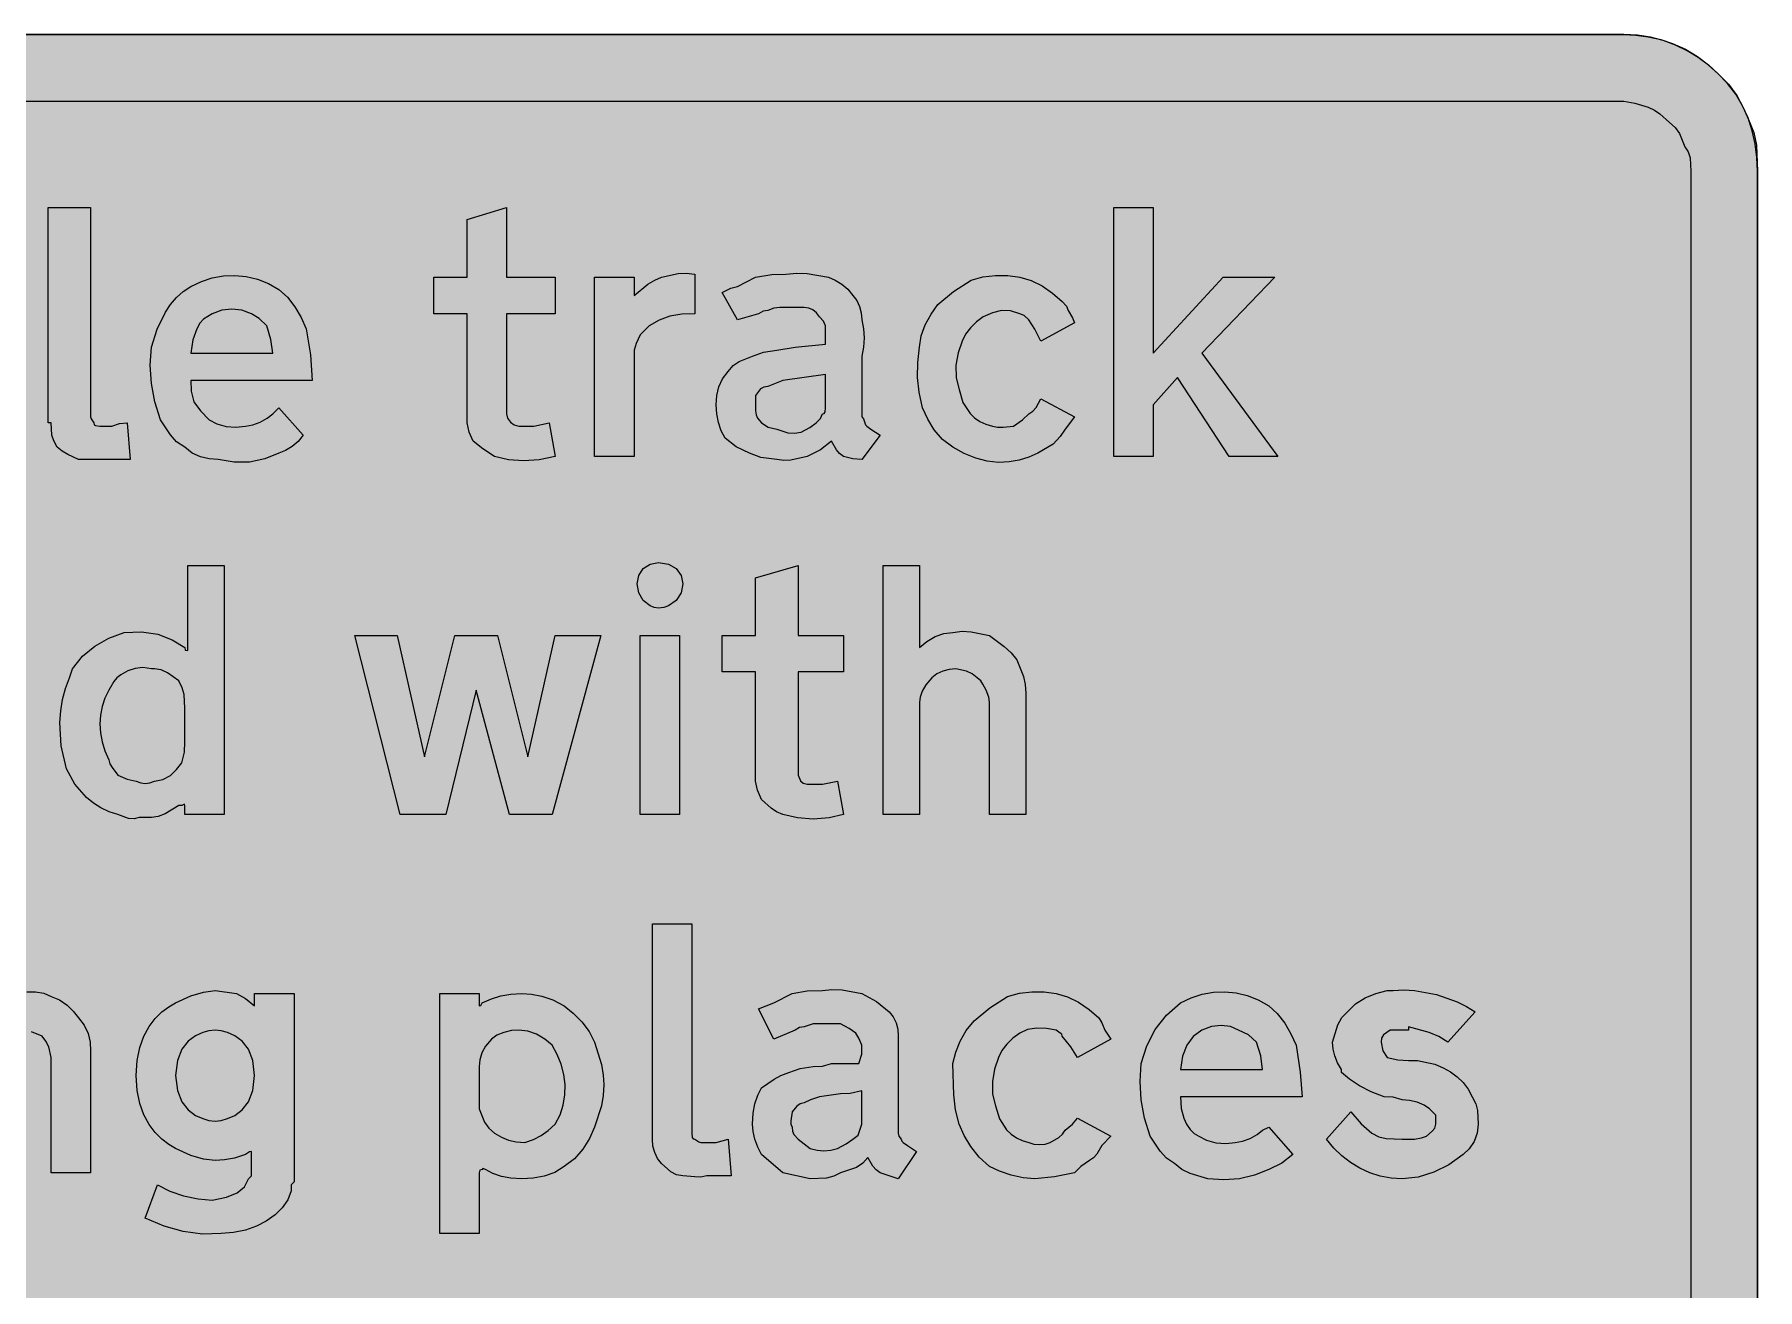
# Model space of a CAD drawing. Header units: metres. Extents: x 138 to 430, y 13 to 261.
# Drawn here: x 259.8 to 430.1, y 137.1 to 261.1 of the extents above; entities that cross this region are included whole.
import ezdxf

# ---------------------------------------------------------------- set-up
doc = ezdxf.new("R2010")
doc.units = ezdxf.units.M
for name, color, linetype, true_color in [('FILL_BLUE_0000FF', 7, 'Continuous', 0x0000ff), ('FILL_WHITE_FFFFFF', 7, 'Continuous', 0xffffff), ('STROKE_BLUE_0000FF', 7, 'Continuous', 0x0000ff), ('STROKE_WHITE_FFFFFF', 7, 'Continuous', 0xffffff)]:
    doc.layers.add(name, color=color, linetype=linetype, true_color=true_color)

msp = doc.modelspace()

# ---------------------------------------------------------------- hatches: boundary and pattern name
at = {"layer": 'FILL_BLUE_0000FF', "true_color": 0x0000ff}
h = msp.add_hatch(color=7, dxfattribs=at)
h.dxf.hatch_style = 1
h.paths.add_polyline_path([(416.85, 254.52), (417.94, 254.33), (419.25, 253.92), (419.87, 253.64), (420.41, 253.28), (421.35, 252.42), (421.92, 251.92), (422.33, 251.33), (422.85, 250.02), (423.2, 249.52), (423.38, 248.93), (423.45, 247.62), (423.45, 26.52), (423.33, 25.35), (422.96, 24.12), (422.31, 22.89), (421.35, 21.72), (420.35, 20.93), (419.21, 20.37), (418.02, 20.03), (416.85, 19.92), (151.35, 19.92), (150.18, 20.03), (148.95, 20.37), (147.72, 20.93), (146.55, 21.72), (145.69, 22.92), (145.33, 23.49), (145.05, 24.12), (144.79, 25.43), (144.75, 26.52), (144.75, 247.62), (144.89, 249.04), (145.28, 250.34), (145.89, 251.52), (146.7, 252.53), (147.68, 253.37), (148.8, 253.99), (150.03, 254.38), (151.35, 254.52), (416.85, 254.52)])
at = {"layer": 'FILL_WHITE_FFFFFF', "true_color": 0xffffff}
h = msp.add_hatch(color=7, dxfattribs=at)
h.dxf.hatch_style = 1
h.paths.add_polyline_path([(416.85, 261.12), (418.02, 261.06), (419.25, 260.89), (420.48, 260.61), (421.65, 260.22), (422.94, 259.67), (424.13, 258.94), (425.19, 258.11), (426.15, 257.22), (427.17, 256.22), (427.99, 255.08), (428.64, 253.89), (429.15, 252.72), (429.67, 251.42), (429.94, 250.17), (430.05, 247.62), (430.05, 26.52), (429.99, 25.28), (429.82, 24.05), (429.53, 22.84), (429.11, 21.64), (428.57, 20.48), (427.9, 19.35), (427.09, 18.26), (426.15, 17.22), (425.19, 16.2), (424.13, 15.38), (422.94, 14.73), (421.65, 14.22), (420.48, 13.65), (419.25, 13.28), (418.02, 13.08), (416.85, 13.02), (151.35, 13.02), (150.1, 13.08), (148.84, 13.25), (147.57, 13.56), (146.33, 13.99), (145.1, 14.57), (143.93, 15.3), (142.8, 16.18), (141.75, 17.22), (140.9, 18.18), (140.14, 19.24), (138.75, 21.72), (138.36, 22.89), (138.08, 24.12), (137.91, 25.35), (137.85, 26.52), (137.85, 247.62), (137.91, 248.87), (138.08, 250.13), (138.37, 251.4), (138.79, 252.64), (139.33, 253.87), (140, 255.04), (140.81, 256.17), (141.75, 257.22), (142.8, 258.16), (143.93, 258.97), (145.1, 259.64), (146.33, 260.18), (147.57, 260.6), (148.84, 260.89), (150.1, 261.06), (151.35, 261.12), (416.85, 261.12)])
h = msp.add_hatch(color=7, dxfattribs=at)
h.dxf.hatch_style = 1
h.paths.add_polyline_path([(261.15, 244.02), (265.35, 244.02), (265.35, 223.32), (265.39, 223.13), (265.65, 222.72), (265.7, 222.55), (265.84, 222.46), (266.25, 222.42), (267.45, 222.42), (268.2, 222.68), (268.95, 222.72), (269.25, 219.12), (266.85, 219.12), (264.15, 219.12), (263.1, 219.61), (262.55, 219.92), (262.05, 220.32), (261.7, 220.95), (261.53, 221.52), (261.45, 222.72), (261.15, 222.72), (261.15, 244.02)])
h = msp.add_hatch(color=7, dxfattribs=at)
h.dxf.hatch_style = 1
h.paths.add_polyline_path([(306.55, 223.18), (306.83, 222.79), (307.21, 222.52), (307.65, 222.42), (309.15, 222.42), (310.65, 222.72), (311.25, 219.42), (309.68, 219.08), (308.14, 218.97), (306.65, 219.08), (305.25, 219.42), (304.09, 220.17), (303.15, 220.92), (302.74, 221.82), (302.55, 222.72), (302.55, 233.52), (299.25, 233.52), (299.25, 237.12), (302.55, 237.12), (302.55, 242.82), (306.45, 244.02), (306.45, 237.12), (311.25, 237.12), (311.25, 233.52), (306.45, 233.52), (306.45, 223.62), (306.55, 223.18)])
h = msp.add_hatch(color=7, dxfattribs=at)
h.dxf.hatch_style = 1
h.paths.add_polyline_path([(377.25, 237.12), (382.35, 237.12), (375.15, 229.62), (382.65, 219.42), (377.85, 219.42), (372.75, 227.22), (370.35, 224.52), (370.35, 219.42), (366.45, 219.42), (366.45, 244.02), (370.35, 244.02), (370.35, 229.62), (377.25, 237.12)])
h = msp.add_hatch(color=7, dxfattribs=at)
h.dxf.hatch_style = 1
h.paths.add_polyline_path([(276.19, 219.38), (275.38, 219.75), (274.65, 220.32), (273.85, 220.87), (273.23, 221.56), (272.25, 223.02), (271.69, 224.82), (271.35, 226.62), (271.24, 228.42), (271.35, 230.22), (271.92, 232), (272.74, 233.67), (273.25, 234.43), (273.84, 235.11), (274.5, 235.72), (275.25, 236.22), (276.29, 236.71), (277.37, 237.06), (278.48, 237.26), (279.6, 237.31), (280.72, 237.2), (281.83, 236.94), (282.91, 236.51), (283.95, 235.92), (284.79, 235.14), (285.53, 234.19), (286.14, 233.14), (286.65, 232.02), (287.06, 229.47), (287.25, 226.92), (275.25, 226.92), (275.29, 225.87), (275.55, 224.82), (276.19, 223.92), (277.05, 223.02), (277.82, 222.63), (278.74, 222.38), (279.71, 222.3), (280.65, 222.42), (281.37, 222.52), (282.11, 222.79), (282.8, 223.18), (283.35, 223.62), (283.95, 224.22), (286.35, 221.52), (285.85, 220.9), (285.26, 220.39), (284.62, 220), (283.95, 219.72), (282.55, 219.16), (281.06, 218.86), (279.52, 218.83), (277.95, 219.12), (277.05, 219.18), (276.19, 219.38)])
h.paths.add_polyline_path([(283.16, 230.97), (282.75, 232.32), (282, 233.03), (281.25, 233.52), (280.3, 233.86), (279.3, 233.97), (278.3, 233.86), (277.35, 233.52), (276.49, 232.99), (276.13, 232.59), (275.85, 232.02), (275.44, 230.93), (275.25, 229.62), (283.35, 229.62), (283.16, 230.97)], flags=16)
h = msp.add_hatch(color=7, dxfattribs=at)
h.dxf.hatch_style = 1
h.paths.add_polyline_path([(320.4, 236.44), (321.08, 236.84), (321.75, 237.12), (323.4, 237.49), (324.2, 237.54), (325.05, 237.42), (325.05, 233.52), (323.76, 233.46), (322.58, 233.26), (321.51, 232.89), (320.55, 232.32), (319.65, 231.42), (319.24, 230.56), (319.05, 229.92), (319.05, 219.42), (315.15, 219.42), (315.15, 237.12), (319.05, 237.12), (319.05, 235.32), (320.4, 236.44)])
h = msp.add_hatch(color=7, dxfattribs=at)
h.dxf.hatch_style = 1
h.paths.add_polyline_path([(328.61, 236.03), (329.25, 236.22), (331.05, 237.12), (332.66, 237.38), (334.05, 237.42), (335.13, 237.54), (336.15, 237.49), (338.25, 237.12), (338.92, 236.84), (339.56, 236.44), (340.15, 235.94), (340.65, 235.32), (341.04, 234.82), (341.33, 234.23), (341.49, 233.59), (341.55, 232.92), (341.72, 232.02), (341.78, 231.12), (341.72, 230.22), (341.55, 229.32), (341.55, 223.32), (341.7, 223.13), (341.85, 222.72), (341.9, 222.54), (342.04, 222.42), (342.45, 222.12), (343.35, 221.52), (341.55, 219.12), (340.65, 219.16), (339.75, 219.42), (339.35, 219.7), (339.04, 220.06), (338.55, 220.92), (337.46, 220.06), (336.15, 219.42), (334.54, 219.04), (333.83, 219), (333.15, 219.12), (331.58, 219.31), (330.45, 219.72), (329.14, 220.36), (328.05, 221.22), (327.66, 221.95), (327.38, 222.76), (327.21, 223.62), (327.15, 224.52), (327.21, 225.42), (327.41, 226.28), (327.78, 227.09), (328.35, 227.82), (328.85, 228.39), (329.44, 228.79), (330.75, 229.32), (331.84, 229.73), (333.15, 229.92), (334.95, 230.22), (337.95, 230.52), (337.95, 231.12), (337.95, 232.32), (337.76, 232.77), (337.35, 233.22), (337.07, 233.61), (336.71, 233.89), (336.3, 234.06), (335.85, 234.12), (333.45, 234.12), (332.85, 234.08), (332.25, 233.82), (331.8, 233.78), (331.35, 233.52), (329.25, 232.92), (327.75, 235.62), (328.61, 236.03)])
h.paths.add_polyline_path([(334.88, 221.7), (335.55, 221.82), (336.41, 222.27), (337.05, 222.72), (337.46, 223.17), (337.65, 223.62), (337.82, 223.67), (337.91, 223.81), (337.95, 224.22), (337.95, 227.52), (335.85, 227.22), (333.75, 226.92), (332.25, 226.32), (331.85, 226.26), (331.54, 226.09), (331.05, 225.42), (331.05, 223.92), (331.1, 223.52), (331.24, 223.21), (331.65, 222.72), (332.29, 222.31), (333.15, 222.12), (334.24, 221.74), (334.88, 221.7)], flags=16)
h = msp.add_hatch(color=7, dxfattribs=at)
h.dxf.hatch_style = 1
h.paths.add_polyline_path([(354.95, 222.29), (355.5, 222.31), (356.55, 222.42), (357.41, 223.02), (358.05, 223.62), (358.45, 223.9), (358.76, 224.26), (359.25, 225.12), (362.55, 223.32), (361.65, 222.12), (361.16, 221.37), (360.45, 220.62), (358.95, 219.72), (358.05, 219.33), (357.11, 219.04), (356.12, 218.88), (355.05, 218.82), (353.93, 218.93), (352.8, 219.23), (351.67, 219.71), (350.55, 220.32), (349.53, 221.1), (348.71, 222.04), (348.06, 223.1), (347.55, 224.22), (347.21, 225.75), (347.06, 227.22), (347.09, 228.69), (347.25, 230.22), (347.4, 231.34), (347.81, 232.43), (348.39, 233.47), (349.05, 234.42), (350.59, 235.73), (352.35, 236.82), (353.52, 237.16), (354.75, 237.31), (355.98, 237.28), (357.15, 237.12), (358.27, 236.79), (359.36, 236.26), (360.4, 235.56), (361.35, 234.72), (361.76, 234.27), (361.95, 233.82), (362.36, 233.11), (362.55, 232.62), (359.25, 230.82), (358.65, 231.98), (358.05, 232.92), (357.6, 233.33), (357.15, 233.52), (356.25, 233.81), (355.35, 233.82), (354.45, 233.6), (353.55, 233.22), (352.88, 232.72), (352.28, 232.13), (351.78, 231.49), (351.45, 230.82), (351.07, 229.65), (350.85, 228.42), (350.86, 227.19), (351.15, 226.02), (351.54, 224.74), (352.24, 223.66), (352.69, 223.22), (353.22, 222.86), (353.8, 222.59), (354.45, 222.42), (354.95, 222.29)])
h = msp.add_hatch(color=7, dxfattribs=at)
h.dxf.hatch_style = 1
h.paths.add_polyline_path([(272.03, 183.82), (271.35, 183.72), (270.15, 183.72), (269.65, 183.6), (269.1, 183.64), (268.05, 184.02), (267.18, 184.3), (266.37, 184.68), (265.62, 185.15), (264.94, 185.71), (263.79, 187.02), (262.95, 188.52), (262.45, 190.81), (262.31, 193.13), (262.39, 194.28), (262.57, 195.4), (262.86, 196.48), (263.25, 197.52), (263.55, 198.42), (264.56, 199.66), (265.76, 200.67), (267.14, 201.46), (268.65, 202.02), (270.39, 202.08), (271.99, 201.83), (273.42, 201.3), (274.65, 200.52), (274.69, 200.26), (274.95, 200.22), (274.95, 200.52), (274.95, 208.62), (278.55, 208.62), (278.55, 184.02), (274.65, 184.02), (274.65, 184.92), (274.61, 185.03), (274.35, 184.92), (274.05, 184.92), (272.7, 184.09), (272.03, 183.82)])
h.paths.add_polyline_path([(273.23, 187.88), (273.84, 188.46), (274.35, 189.12), (274.61, 190.17), (274.65, 191.22), (274.65, 194.52), (274.58, 195.87), (274.4, 196.54), (274.05, 197.22), (272.96, 198.04), (272.32, 198.32), (271.65, 198.42), (271.35, 198.42), (270.5, 198.54), (269.74, 198.46), (269.03, 198.21), (268.35, 197.82), (267.95, 197.54), (267.64, 197.18), (267.15, 196.32), (266.76, 195.52), (266.48, 194.69), (266.31, 193.85), (266.25, 192.98), (266.31, 192.1), (266.48, 191.22), (266.76, 190.32), (267.15, 189.42), (267.25, 189.02), (267.49, 188.67), (268.05, 187.92), (268.95, 187.51), (269.85, 187.32), (270.3, 187.15), (270.75, 187.09), (271.2, 187.15), (271.65, 187.32), (272.49, 187.47), (273.23, 187.88)], flags=16)
h = msp.add_hatch(color=7, dxfattribs=at)
h.dxf.hatch_style = 1
h.paths.add_polyline_path([(323.69, 205.94), (323.21, 205.17), (322.46, 204.63), (321.98, 204.47), (321.45, 204.42), (321.02, 204.47), (320.62, 204.63), (319.95, 205.17), (319.51, 205.94), (319.35, 206.82), (319.51, 207.65), (319.95, 208.32), (320.62, 208.76), (321.45, 208.92), (322.46, 208.76), (323.21, 208.32), (323.69, 207.65), (323.85, 206.82), (323.69, 205.94)])
h = msp.add_hatch(color=7, dxfattribs=at)
h.dxf.hatch_style = 1
h.paths.add_polyline_path([(335.48, 187.36), (335.76, 187.12), (336.15, 187.02), (337.65, 187.02), (339.15, 187.32), (339.75, 184.02), (338.31, 183.68), (336.75, 183.57), (335.19, 183.68), (333.75, 184.02), (333.13, 184.3), (332.59, 184.66), (331.65, 185.52), (331.24, 186.42), (331.05, 187.32), (331.05, 198.12), (327.75, 198.12), (327.75, 201.72), (331.05, 201.72), (331.05, 207.42), (335.25, 208.62), (335.25, 201.72), (339.75, 201.72), (339.75, 198.12), (335.25, 198.12), (335.25, 187.92), (335.48, 187.36)])
h = msp.add_hatch(color=7, dxfattribs=at)
h.dxf.hatch_style = 1
h.paths.add_polyline_path([(354.11, 195.61), (353.85, 196.32), (353.51, 196.92), (353.3, 197.25), (352.95, 197.52), (352.45, 197.91), (351.9, 198.19), (350.85, 198.42), (350.18, 198.36), (349.54, 198.19), (348.95, 197.91), (348.45, 197.52), (347.88, 196.85), (347.51, 196.21), (347.31, 195.62), (347.25, 195.12), (347.25, 184.02), (343.65, 184.02), (343.65, 208.62), (347.25, 208.62), (347.25, 200.52), (347.98, 201.13), (348.79, 201.61), (349.65, 201.91), (350.55, 202.02), (351.45, 202.14), (352.35, 202.09), (354.15, 201.72), (355.61, 200.63), (356.3, 199.99), (356.85, 199.32), (357.53, 197.67), (357.69, 196.87), (357.75, 196.02), (357.75, 195.72), (357.75, 184.02), (354.15, 184.02), (354.15, 195.12), (354.11, 195.61)])
h = msp.add_hatch(color=7, dxfattribs=at)
h.dxf.hatch_style = 1
h.paths.add_polyline_path([(298.35, 189.72), (301.35, 201.72), (303.45, 201.72), (305.55, 201.72), (308.55, 189.72), (311.25, 201.72), (315.75, 201.72), (310.95, 184.02), (306.75, 184.02), (303.45, 196.32), (300.45, 184.02), (295.95, 184.02), (291.45, 201.72), (295.65, 201.72), (298.35, 189.72)])
h = msp.add_hatch(color=7, dxfattribs=at)
h.dxf.hatch_style = 1
h.paths.add_polyline_path([(319.65, 184.02), (319.65, 201.72), (323.55, 201.72), (323.55, 184.02), (319.65, 184.02)])
h = msp.add_hatch(color=7, dxfattribs=at)
h.dxf.hatch_style = 1
h.paths.add_polyline_path([(320.85, 173.22), (324.75, 173.22), (324.75, 152.52), (324.79, 152.11), (324.88, 151.97), (325.05, 151.92), (325.46, 151.66), (325.65, 151.62), (327.15, 151.62), (328.35, 151.92), (328.65, 148.32), (326.25, 148.32), (325.62, 148.19), (325.05, 148.21), (323.85, 148.32), (323.23, 148.42), (322.69, 148.69), (321.75, 149.52), (321.36, 150.02), (321.08, 150.61), (320.91, 151.25), (320.85, 151.92), (320.85, 173.22)])
h = msp.add_hatch(color=7, dxfattribs=at)
h.dxf.hatch_style = 1
h.paths.add_polyline_path([(257.78, 162.66), (257.14, 162.49), (256.55, 162.21), (256.05, 161.82), (255.48, 161.32), (255.11, 160.73), (254.91, 160.09), (254.85, 159.42), (254.85, 148.62), (250.95, 148.62), (250.95, 166.32), (254.85, 166.32), (254.85, 164.82), (255.58, 165.43), (256.39, 165.91), (257.25, 166.21), (258.15, 166.32), (259.05, 166.48), (259.91, 166.51), (260.72, 166.36), (261.45, 166.02), (262.29, 165.69), (263.03, 165.19), (263.64, 164.59), (264.15, 163.92), (264.72, 163.19), (265.09, 162.38), (265.29, 161.52), (265.35, 160.62), (265.35, 148.62), (261.45, 148.62), (261.45, 160.02), (261.23, 161.07), (260.94, 161.62), (260.55, 162.12), (259.5, 162.53), (258.45, 162.72), (257.78, 162.66)])
h = msp.add_hatch(color=7, dxfattribs=at)
h.dxf.hatch_style = 1
h.paths.add_polyline_path([(285.45, 166.32), (285.45, 147.72), (285.15, 147.42), (285.15, 146.82), (284.82, 145.95), (284.28, 145.15), (283.57, 144.44), (282.71, 143.82), (281.73, 143.32), (280.64, 142.94), (279.47, 142.7), (278.25, 142.62), (276.4, 142.56), (274.5, 142.81), (272.6, 143.34), (270.75, 144.12), (271.95, 147.42), (273.17, 146.81), (274.54, 146.33), (275.96, 146.03), (277.35, 145.92), (278.76, 146.21), (279.83, 146.63), (280.56, 147.23), (280.95, 148.02), (281.25, 148.32), (281.25, 148.92), (281.25, 150.42), (281.25, 150.72), (281.06, 150.68), (280.65, 150.42), (279.55, 150.07), (278.59, 149.89), (277.65, 149.82), (276.49, 149.97), (275.25, 150.33), (273.75, 151.02), (273.07, 151.42), (272.38, 151.93), (271.73, 152.59), (271.13, 153.38), (270.61, 154.33), (270.21, 155.45), (269.94, 156.74), (269.85, 158.22), (269.94, 159.7), (270.21, 160.99), (270.61, 162.11), (271.13, 163.06), (271.73, 163.85), (272.38, 164.51), (273.07, 165.02), (273.75, 165.42), (275.25, 166.11), (276.49, 166.47), (277.65, 166.62), (279.75, 166.32), (280.65, 165.83), (281.55, 165.12), (281.55, 166.32), (285.45, 166.32)])
h.paths.add_polyline_path([(276.42, 162.48), (275.7, 162.16), (274.98, 161.62), (274.36, 160.82), (273.92, 159.71), (273.75, 158.22), (273.92, 156.73), (274.36, 155.62), (274.98, 154.82), (275.7, 154.28), (276.42, 153.96), (277.04, 153.79), (277.65, 153.72), (278.26, 153.79), (278.88, 153.96), (279.6, 154.28), (280.32, 154.82), (280.94, 155.62), (281.38, 156.73), (281.55, 158.22), (281.38, 159.71), (280.94, 160.82), (280.32, 161.62), (279.6, 162.16), (278.88, 162.48), (278.26, 162.65), (277.65, 162.72), (277.04, 162.65), (276.42, 162.48)], flags=16)
h = msp.add_hatch(color=7, dxfattribs=at)
h.dxf.hatch_style = 1
h.paths.add_polyline_path([(305.89, 166.09), (306.88, 166.26), (307.95, 166.32), (308.9, 166.26), (309.94, 166.06), (311.03, 165.69), (312.15, 165.12), (313.04, 164.39), (313.88, 163.54), (314.6, 162.59), (315.15, 161.52), (315.83, 159.31), (315.99, 158.27), (316.05, 157.32), (315.99, 156.24), (315.83, 155.22), (315.15, 153.12), (314.64, 152), (313.99, 150.94), (313.17, 150), (312.15, 149.22), (311.2, 148.65), (310.16, 148.28), (309.07, 148.08), (307.95, 148.02), (306.88, 148.08), (305.93, 148.24), (305.08, 148.53), (304.35, 148.92), (304.09, 149.03), (304.05, 148.92), (303.79, 148.88), (303.75, 148.62), (303.75, 142.62), (299.85, 142.62), (299.85, 166.32), (303.75, 166.32), (303.75, 165.42), (303.75, 165.12), (303.9, 165.16), (304.05, 165.42), (304.95, 165.81), (305.89, 166.09)])
h.paths.add_polyline_path([(304.01, 160.47), (303.81, 159.79), (303.75, 159.12), (303.75, 158.82), (303.75, 155.82), (303.75, 154.92), (304.28, 153.61), (304.68, 153.02), (305.25, 152.52), (305.93, 152.13), (306.64, 151.84), (307.4, 151.68), (308.25, 151.62), (309.1, 151.9), (309.86, 152.29), (310.57, 152.8), (311.25, 153.42), (311.73, 154.35), (312.05, 155.31), (312.21, 156.31), (312.23, 157.32), (312.1, 158.33), (311.84, 159.33), (311.46, 160.29), (310.95, 161.22), (310.22, 161.83), (309.41, 162.31), (308.55, 162.61), (307.65, 162.72), (306.93, 162.66), (306.19, 162.49), (305.5, 162.21), (304.95, 161.82), (304.38, 161.14), (304.01, 160.47)], flags=16)
h = msp.add_hatch(color=7, dxfattribs=at)
h.dxf.hatch_style = 1
h.paths.add_polyline_path([(332.85, 165.42), (334.65, 166.32), (336.15, 166.58), (337.65, 166.62), (338.6, 166.74), (339.6, 166.69), (341.55, 166.32), (343.01, 165.53), (344.25, 164.52), (344.64, 164.02), (344.93, 163.43), (345.09, 162.79), (345.15, 162.12), (345.15, 158.22), (345.15, 152.52), (345.19, 152.22), (345.45, 151.92), (345.5, 151.74), (345.64, 151.62), (346.05, 151.32), (346.95, 150.72), (345.15, 148.02), (343.35, 148.62), (342.95, 148.9), (342.64, 149.26), (342.15, 150.12), (341.64, 149.55), (341.03, 149.14), (339.45, 148.62), (338.77, 148.27), (338.06, 148.09), (336.45, 148.02), (333.75, 148.62), (331.65, 150.42), (331.26, 151.14), (330.98, 151.92), (330.81, 152.7), (330.75, 153.42), (330.81, 154.49), (330.98, 155.44), (331.26, 156.29), (331.65, 157.02), (332.89, 157.88), (333.55, 158.24), (334.35, 158.52), (335.44, 158.93), (336.75, 159.12), (337.65, 159.16), (338.55, 159.42), (341.25, 159.42), (341.55, 160.32), (341.55, 161.22), (341.25, 161.93), (340.95, 162.42), (340.31, 162.87), (339.45, 163.32), (336.75, 163.32), (335.85, 163.02), (335.4, 162.98), (334.95, 162.72), (332.85, 161.82), (331.35, 164.82), (332.85, 165.42)])
h.paths.add_polyline_path([(337.8, 150.79), (338.48, 150.85), (339.15, 151.02), (340.01, 151.47), (340.65, 151.92), (341.06, 152.22), (341.2, 152.34), (341.25, 152.52), (341.55, 153.42), (341.55, 156.72), (340.39, 156.46), (339.45, 156.42), (337.35, 156.12), (336.49, 155.82), (335.85, 155.52), (335.45, 155.42), (335.14, 155.18), (334.65, 154.62), (334.54, 153.76), (334.52, 153.4), (334.65, 153.12), (334.7, 152.72), (334.84, 152.41), (335.25, 151.92), (336.45, 151.02), (337.13, 150.85), (337.8, 150.79)], flags=16)
h = msp.add_hatch(color=7, dxfattribs=at)
h.dxf.hatch_style = 1
h.paths.add_polyline_path([(358.55, 151.45), (359.1, 151.39), (359.65, 151.45), (360.15, 151.62), (361.01, 152.11), (361.37, 152.42), (361.65, 152.82), (362.36, 153.42), (362.85, 154.02), (366.15, 152.22), (365.25, 151.32), (364.76, 150.46), (364.45, 150.1), (364.05, 149.82), (363.19, 149.22), (362.55, 148.62), (360.6, 148.21), (358.65, 148.02), (357.48, 148.12), (356.29, 148.39), (355.15, 148.78), (354.15, 149.22), (353.13, 150.17), (352.31, 151.21), (351.66, 152.3), (351.15, 153.42), (350.8, 154.82), (350.63, 156.31), (350.55, 159.42), (350.84, 160.54), (351.26, 161.63), (351.86, 162.67), (352.65, 163.62), (354.19, 164.93), (355.95, 166.02), (357.12, 166.36), (358.35, 166.51), (359.58, 166.48), (360.75, 166.32), (361.87, 165.99), (362.96, 165.46), (364, 164.76), (364.95, 163.92), (365.25, 163.43), (365.55, 162.72), (366.15, 161.82), (362.85, 160.02), (362.21, 161.07), (361.35, 162.12), (361.3, 162.3), (361.16, 162.42), (360.75, 162.72), (359.81, 162.88), (358.84, 162.91), (357.92, 162.76), (357.15, 162.42), (356.48, 161.92), (355.88, 161.33), (355.38, 160.69), (355.05, 160.02), (354.67, 158.85), (354.45, 157.62), (354.46, 156.39), (354.75, 155.22), (355.14, 153.94), (355.84, 152.86), (356.29, 152.42), (356.82, 152.06), (357.4, 151.79), (358.05, 151.62), (358.55, 151.45)])
h = msp.add_hatch(color=7, dxfattribs=at)
h.dxf.hatch_style = 1
h.paths.add_polyline_path([(373.18, 148.95), (372.45, 149.52), (371.65, 150.07), (371.03, 150.76), (370.05, 152.22), (369.49, 154.02), (369.15, 155.82), (369.04, 157.62), (369.15, 159.42), (369.72, 161.16), (370.54, 162.76), (371.64, 164.19), (373.05, 165.42), (374.09, 165.91), (375.17, 166.26), (376.28, 166.46), (377.4, 166.51), (378.52, 166.4), (379.63, 166.14), (380.71, 165.71), (381.75, 165.12), (382.59, 164.34), (383.33, 163.39), (383.94, 162.34), (384.45, 161.22), (384.86, 158.56), (385.05, 156.12), (373.05, 156.12), (373.09, 154.96), (373.35, 154.02), (373.63, 153.4), (373.99, 152.89), (374.4, 152.5), (374.85, 152.22), (375.62, 151.83), (376.54, 151.58), (377.51, 151.5), (378.45, 151.62), (379.17, 151.72), (379.91, 151.99), (380.6, 152.38), (381.15, 152.82), (381.75, 153.12), (384.15, 150.42), (383.06, 149.56), (381.75, 148.92), (380.35, 148.36), (378.86, 148.02), (377.32, 147.91), (375.75, 148.02), (373.99, 148.54), (373.18, 148.95)])
h.paths.add_polyline_path([(380.96, 160.17), (380.55, 161.52), (379.76, 162.23), (378.75, 162.72), (377.98, 163.06), (377.06, 163.17), (376.09, 163.06), (375.15, 162.72), (374.29, 162.08), (373.65, 161.22), (373.24, 160.13), (373.05, 158.82), (381.15, 158.82), (380.96, 160.17)], flags=16)
h = msp.add_hatch(color=7, dxfattribs=at)
h.dxf.hatch_style = 1
h.paths.add_polyline_path([(394.5, 159.76), (395.55, 159.72), (395.85, 159.72), (396.15, 159.72), (396.45, 159.72), (398.18, 159.33), (398.98, 159), (399.71, 158.59), (400.38, 158.1), (400.96, 157.53), (401.46, 156.87), (401.85, 156.12), (402.2, 155.44), (402.38, 154.77), (402.45, 153.42), (402.34, 152.53), (402.04, 151.69), (401.56, 150.97), (400.95, 150.42), (399.55, 149.41), (398.06, 148.66), (396.52, 148.18), (394.95, 148.02), (393.84, 148.09), (392.77, 148.29), (391.73, 148.62), (390.75, 149.07), (389.82, 149.63), (388.96, 150.3), (388.17, 151.06), (387.45, 151.92), (389.85, 154.62), (390.9, 153.46), (391.95, 152.52), (392.63, 152.17), (393.34, 151.99), (394.95, 151.92), (396.15, 151.92), (396.86, 152.07), (397.35, 152.22), (397.91, 152.71), (398.15, 153.02), (398.25, 153.42), (398.25, 154.32), (397.65, 154.92), (397.1, 155.31), (396.41, 155.59), (395.67, 155.76), (394.95, 155.82), (394.05, 156.08), (393.15, 156.12), (391.86, 156.62), (390.71, 157.21), (389.73, 157.85), (388.95, 158.52), (388.95, 158.82), (388.56, 159.49), (388.28, 160.17), (388.11, 160.84), (388.05, 161.52), (388.58, 163.24), (388.98, 163.97), (389.55, 164.52), (390.33, 165.31), (391.28, 165.91), (392.33, 166.33), (393.45, 166.62), (393.75, 166.62), (394.05, 166.62), (395.09, 166.68), (396.16, 166.63), (398.33, 166.24), (400.38, 165.52), (401.31, 165.05), (402.15, 164.52), (399.45, 161.52), (398.55, 162.09), (397.61, 162.49), (395.55, 163.02), (395.55, 162.72), (393.75, 162.72), (393.08, 162.23), (392.91, 161.92), (392.85, 161.52), (393.04, 160.66), (393.45, 160.02), (394.5, 159.76)])

# ---------------------------------------------------------------- linework, layer by layer
at = {"layer": 'FILL_BLUE_0000FF', "lineweight": 0, "true_color": 0x0000ff}
msp.add_lwpolyline([(151.35, 254.52), (416.85, 254.52), (417.94, 254.33), (419.25, 253.92), (419.87, 253.64), (420.41, 253.28), (421.35, 252.42), (421.92, 251.92), (422.33, 251.33), (422.85, 250.02), (423.2, 249.52), (423.38, 248.93), (423.45, 247.62), (423.45, 26.52), (423.33, 25.35), (422.96, 24.12), (422.31, 22.89), (421.35, 21.72), (420.35, 20.93), (419.21, 20.37), (418.02, 20.03), (416.85, 19.92), (151.35, 19.92)], dxfattribs=at)
at = {"layer": 'FILL_WHITE_FFFFFF', "lineweight": 0, "true_color": 0xffffff}
for points in [[(151.35, 261.12), (416.85, 261.12), (418.02, 261.06), (419.25, 260.89), (420.48, 260.61), (421.65, 260.22), (422.94, 259.67), (424.13, 258.94), (425.19, 258.11), (426.15, 257.22), (427.17, 256.22), (427.99, 255.08), (428.64, 253.89), (429.15, 252.72), (429.67, 251.42), (429.94, 250.17), (430.05, 247.62), (430.05, 26.52)], [(259.05, 166.48), (259.91, 166.51), (260.72, 166.36), (261.45, 166.02), (262.29, 165.69), (263.03, 165.19), (263.64, 164.59), (264.15, 163.92), (264.72, 163.19), (265.09, 162.38), (265.29, 161.52), (265.35, 160.62), (265.35, 148.62), (261.45, 148.62), (261.45, 160.02), (261.23, 161.07), (260.94, 161.62), (260.55, 162.12), (259.5, 162.53)]]:
    msp.add_lwpolyline(points, dxfattribs=at)
for points in [[(261.15, 244.02), (265.35, 244.02), (265.35, 223.32), (265.39, 223.13), (265.65, 222.72), (265.7, 222.55), (265.84, 222.46), (266.25, 222.42), (267.45, 222.42), (268.2, 222.68), (268.95, 222.72), (269.25, 219.12), (266.85, 219.12), (264.15, 219.12), (263.1, 219.61), (262.55, 219.92), (262.05, 220.32), (261.7, 220.95), (261.53, 221.52), (261.45, 222.72), (261.15, 222.72)], [(306.55, 223.18), (306.83, 222.79), (307.21, 222.52), (307.65, 222.42), (309.15, 222.42), (310.65, 222.72), (311.25, 219.42), (309.68, 219.08), (308.14, 218.97), (306.65, 219.08), (305.25, 219.42), (304.09, 220.17), (303.15, 220.92), (302.74, 221.82), (302.55, 222.72), (302.55, 233.52), (299.25, 233.52), (299.25, 237.12), (302.55, 237.12), (302.55, 242.82), (306.45, 244.02), (306.45, 237.12), (311.25, 237.12), (311.25, 233.52), (306.45, 233.52), (306.45, 223.62)], [(377.25, 237.12), (382.35, 237.12), (375.15, 229.62), (382.65, 219.42), (377.85, 219.42), (372.75, 227.22), (370.35, 224.52), (370.35, 219.42), (366.45, 219.42), (366.45, 244.02), (370.35, 244.02), (370.35, 229.62)], [(276.19, 219.38), (275.38, 219.75), (274.65, 220.32), (273.85, 220.87), (273.23, 221.56), (272.25, 223.02), (271.69, 224.82), (271.35, 226.62), (271.24, 228.42), (271.35, 230.22), (271.92, 232), (272.74, 233.67), (273.25, 234.43), (273.84, 235.11), (274.5, 235.72), (275.25, 236.22), (276.29, 236.71), (277.37, 237.06), (278.48, 237.26), (279.6, 237.31), (280.72, 237.2), (281.83, 236.94), (282.91, 236.51), (283.95, 235.92), (284.79, 235.14), (285.53, 234.19), (286.14, 233.14), (286.65, 232.02), (287.06, 229.47), (287.25, 226.92), (275.25, 226.92), (275.29, 225.87), (275.55, 224.82), (276.19, 223.92), (277.05, 223.02), (277.82, 222.63), (278.74, 222.38), (279.71, 222.3), (280.65, 222.42), (281.37, 222.52), (282.11, 222.79), (282.8, 223.18), (283.35, 223.62), (283.95, 224.22), (286.35, 221.52), (285.85, 220.9), (285.26, 220.39), (284.62, 220), (283.95, 219.72), (282.55, 219.16), (281.06, 218.86), (279.52, 218.83), (277.95, 219.12), (277.05, 219.18)], [(320.4, 236.44), (321.08, 236.84), (321.75, 237.12), (323.4, 237.49), (324.2, 237.54), (325.05, 237.42), (325.05, 233.52), (323.76, 233.46), (322.58, 233.26), (321.51, 232.89), (320.55, 232.32), (319.65, 231.42), (319.24, 230.56), (319.05, 229.92), (319.05, 219.42), (315.15, 219.42), (315.15, 237.12), (319.05, 237.12), (319.05, 235.32)], [(328.61, 236.03), (329.25, 236.22), (331.05, 237.12), (332.66, 237.38), (334.05, 237.42), (335.13, 237.54), (336.15, 237.49), (338.25, 237.12), (338.92, 236.84), (339.56, 236.44), (340.15, 235.94), (340.65, 235.32), (341.04, 234.82), (341.33, 234.23), (341.49, 233.59), (341.55, 232.92), (341.72, 232.02), (341.78, 231.12), (341.72, 230.22), (341.55, 229.32), (341.55, 223.32), (341.7, 223.13), (341.85, 222.72), (341.9, 222.54), (342.04, 222.42), (342.45, 222.12), (343.35, 221.52), (341.55, 219.12), (340.65, 219.16), (339.75, 219.42), (339.35, 219.7), (339.04, 220.06), (338.55, 220.92), (337.46, 220.06), (336.15, 219.42), (334.54, 219.04), (333.83, 219), (333.15, 219.12), (331.58, 219.31), (330.45, 219.72), (329.14, 220.36), (328.05, 221.22), (327.66, 221.95), (327.38, 222.76), (327.21, 223.62), (327.15, 224.52), (327.21, 225.42), (327.41, 226.28), (327.78, 227.09), (328.35, 227.82), (328.85, 228.39), (329.44, 228.79), (330.75, 229.32), (331.84, 229.73), (333.15, 229.92), (334.95, 230.22), (337.95, 230.52), (337.95, 231.12), (337.95, 232.32), (337.76, 232.77), (337.35, 233.22), (337.07, 233.61), (336.71, 233.89), (336.3, 234.06), (335.85, 234.12), (333.45, 234.12), (332.85, 234.08), (332.25, 233.82), (331.8, 233.78), (331.35, 233.52), (329.25, 232.92), (327.75, 235.62)], [(354.95, 222.29), (355.5, 222.31), (356.55, 222.42), (357.41, 223.02), (358.05, 223.62), (358.45, 223.9), (358.76, 224.26), (359.25, 225.12), (362.55, 223.32), (361.65, 222.12), (361.16, 221.37), (360.45, 220.62), (358.95, 219.72), (358.05, 219.33), (357.11, 219.04), (356.12, 218.88), (355.05, 218.82), (353.93, 218.93), (352.8, 219.23), (351.67, 219.71), (350.55, 220.32), (349.53, 221.1), (348.71, 222.04), (348.06, 223.1), (347.55, 224.22), (347.21, 225.75), (347.06, 227.22), (347.09, 228.69), (347.25, 230.22), (347.4, 231.34), (347.81, 232.43), (348.39, 233.47), (349.05, 234.42), (350.59, 235.73), (352.35, 236.82), (353.52, 237.16), (354.75, 237.31), (355.98, 237.28), (357.15, 237.12), (358.27, 236.79), (359.36, 236.26), (360.4, 235.56), (361.35, 234.72), (361.76, 234.27), (361.95, 233.82), (362.36, 233.11), (362.55, 232.62), (359.25, 230.82), (358.65, 231.98), (358.05, 232.92), (357.6, 233.33), (357.15, 233.52), (356.25, 233.81), (355.35, 233.82), (354.45, 233.6), (353.55, 233.22), (352.88, 232.72), (352.28, 232.13), (351.78, 231.49), (351.45, 230.82), (351.07, 229.65), (350.85, 228.42), (350.86, 227.19), (351.15, 226.02), (351.54, 224.74), (352.24, 223.66), (352.69, 223.22), (353.22, 222.86), (353.8, 222.59), (354.45, 222.42)], [(283.16, 230.97), (282.75, 232.32), (282, 233.03), (281.25, 233.52), (280.3, 233.86), (279.3, 233.97), (278.3, 233.86), (277.35, 233.52), (276.49, 232.99), (276.13, 232.59), (275.85, 232.02), (275.44, 230.93), (275.25, 229.62), (283.35, 229.62)], [(334.88, 221.7), (335.55, 221.82), (336.41, 222.27), (337.05, 222.72), (337.46, 223.17), (337.65, 223.62), (337.82, 223.67), (337.91, 223.81), (337.95, 224.22), (337.95, 227.52), (335.85, 227.22), (333.75, 226.92), (332.25, 226.32), (331.85, 226.26), (331.54, 226.09), (331.05, 225.42), (331.05, 223.92), (331.1, 223.52), (331.24, 223.21), (331.65, 222.72), (332.29, 222.31), (333.15, 222.12), (334.24, 221.74)], [(272.03, 183.82), (271.35, 183.72), (270.15, 183.72), (269.65, 183.6), (269.1, 183.64), (268.05, 184.02), (267.18, 184.3), (266.37, 184.68), (265.62, 185.15), (264.94, 185.71), (263.79, 187.02), (262.95, 188.52), (262.45, 190.81), (262.31, 193.13), (262.39, 194.28), (262.57, 195.4), (262.86, 196.48), (263.25, 197.52), (263.55, 198.42), (264.56, 199.66), (265.76, 200.67), (267.14, 201.46), (268.65, 202.02), (270.39, 202.08), (271.99, 201.83), (273.42, 201.3), (274.65, 200.52), (274.69, 200.26), (274.95, 200.22), (274.95, 200.52), (274.95, 208.62), (278.55, 208.62), (278.55, 184.02), (274.65, 184.02), (274.65, 184.92), (274.61, 185.03), (274.35, 184.92), (274.05, 184.92), (272.7, 184.09)], [(323.69, 205.94), (323.21, 205.17), (322.46, 204.63), (321.98, 204.47), (321.45, 204.42), (321.02, 204.47), (320.62, 204.63), (319.95, 205.17), (319.51, 205.94), (319.35, 206.82), (319.51, 207.65), (319.95, 208.32), (320.62, 208.76), (321.45, 208.92), (322.46, 208.76), (323.21, 208.32), (323.69, 207.65), (323.85, 206.82)], [(335.48, 187.36), (335.76, 187.12), (336.15, 187.02), (337.65, 187.02), (339.15, 187.32), (339.75, 184.02), (338.31, 183.68), (336.75, 183.57), (335.19, 183.68), (333.75, 184.02), (333.13, 184.3), (332.59, 184.66), (331.65, 185.52), (331.24, 186.42), (331.05, 187.32), (331.05, 198.12), (327.75, 198.12), (327.75, 201.72), (331.05, 201.72), (331.05, 207.42), (335.25, 208.62), (335.25, 201.72), (339.75, 201.72), (339.75, 198.12), (335.25, 198.12), (335.25, 187.92)], [(354.11, 195.61), (353.85, 196.32), (353.51, 196.92), (353.3, 197.25), (352.95, 197.52), (352.45, 197.91), (351.9, 198.19), (350.85, 198.42), (350.18, 198.36), (349.54, 198.19), (348.95, 197.91), (348.45, 197.52), (347.88, 196.85), (347.51, 196.21), (347.31, 195.62), (347.25, 195.12), (347.25, 184.02), (343.65, 184.02), (343.65, 208.62), (347.25, 208.62), (347.25, 200.52), (347.98, 201.13), (348.79, 201.61), (349.65, 201.91), (350.55, 202.02), (351.45, 202.14), (352.35, 202.09), (354.15, 201.72), (355.61, 200.63), (356.3, 199.99), (356.85, 199.32), (357.53, 197.67), (357.69, 196.87), (357.75, 196.02), (357.75, 195.72), (357.75, 184.02), (354.15, 184.02), (354.15, 195.12)], [(298.35, 189.72), (301.35, 201.72), (303.45, 201.72), (305.55, 201.72), (308.55, 189.72), (311.25, 201.72), (315.75, 201.72), (310.95, 184.02), (306.75, 184.02), (303.45, 196.32), (300.45, 184.02), (295.95, 184.02), (291.45, 201.72), (295.65, 201.72)], [(319.65, 184.02), (319.65, 201.72), (323.55, 201.72), (323.55, 184.02)], [(273.23, 187.88), (273.84, 188.46), (274.35, 189.12), (274.61, 190.17), (274.65, 191.22), (274.65, 194.52), (274.58, 195.87), (274.4, 196.54), (274.05, 197.22), (272.96, 198.04), (272.32, 198.32), (271.65, 198.42), (271.35, 198.42), (270.5, 198.54), (269.74, 198.46), (269.03, 198.21), (268.35, 197.82), (267.95, 197.54), (267.64, 197.18), (267.15, 196.32), (266.76, 195.52), (266.48, 194.69), (266.31, 193.85), (266.25, 192.98), (266.31, 192.1), (266.48, 191.22), (266.76, 190.32), (267.15, 189.42), (267.25, 189.02), (267.49, 188.67), (268.05, 187.92), (268.95, 187.51), (269.85, 187.32), (270.3, 187.15), (270.75, 187.09), (271.2, 187.15), (271.65, 187.32), (272.49, 187.47)], [(320.85, 173.22), (324.75, 173.22), (324.75, 152.52), (324.79, 152.11), (324.88, 151.97), (325.05, 151.92), (325.46, 151.66), (325.65, 151.62), (327.15, 151.62), (328.35, 151.92), (328.65, 148.32), (326.25, 148.32), (325.62, 148.19), (325.05, 148.21), (323.85, 148.32), (323.23, 148.42), (322.69, 148.69), (321.75, 149.52), (321.36, 150.02), (321.08, 150.61), (320.91, 151.25), (320.85, 151.92)], [(285.45, 166.32), (285.45, 147.72), (285.15, 147.42), (285.15, 146.82), (284.82, 145.95), (284.28, 145.15), (283.57, 144.44), (282.71, 143.82), (281.73, 143.32), (280.64, 142.94), (279.47, 142.7), (278.25, 142.62), (276.4, 142.56), (274.5, 142.81), (272.6, 143.34), (270.75, 144.12), (271.95, 147.42), (273.17, 146.81), (274.54, 146.33), (275.96, 146.03), (277.35, 145.92), (278.76, 146.21), (279.83, 146.63), (280.56, 147.23), (280.95, 148.02), (281.25, 148.32), (281.25, 148.92), (281.25, 150.42), (281.25, 150.72), (281.06, 150.68), (280.65, 150.42), (279.55, 150.07), (278.59, 149.89), (277.65, 149.82), (276.49, 149.97), (275.25, 150.33), (273.75, 151.02), (273.07, 151.42), (272.38, 151.93), (271.73, 152.59), (271.13, 153.38), (270.61, 154.33), (270.21, 155.45), (269.94, 156.74), (269.85, 158.22), (269.94, 159.7), (270.21, 160.99), (270.61, 162.11), (271.13, 163.06), (271.73, 163.85), (272.38, 164.51), (273.07, 165.02), (273.75, 165.42), (275.25, 166.11), (276.49, 166.47), (277.65, 166.62), (279.75, 166.32), (280.65, 165.83), (281.55, 165.12), (281.55, 166.32)], [(305.89, 166.09), (306.88, 166.26), (307.95, 166.32), (308.9, 166.26), (309.94, 166.06), (311.03, 165.69), (312.15, 165.12), (313.04, 164.39), (313.88, 163.54), (314.6, 162.59), (315.15, 161.52), (315.83, 159.31), (315.99, 158.27), (316.05, 157.32), (315.99, 156.24), (315.83, 155.22), (315.15, 153.12), (314.64, 152), (313.99, 150.94), (313.17, 150), (312.15, 149.22), (311.2, 148.65), (310.16, 148.28), (309.07, 148.08), (307.95, 148.02), (306.88, 148.08), (305.93, 148.24), (305.08, 148.53), (304.35, 148.92), (304.09, 149.03), (304.05, 148.92), (303.79, 148.88), (303.75, 148.62), (303.75, 142.62), (299.85, 142.62), (299.85, 166.32), (303.75, 166.32), (303.75, 165.42), (303.75, 165.12), (303.9, 165.16), (304.05, 165.42), (304.95, 165.81)], [(332.85, 165.42), (334.65, 166.32), (336.15, 166.58), (337.65, 166.62), (338.6, 166.74), (339.6, 166.69), (341.55, 166.32), (343.01, 165.53), (344.25, 164.52), (344.64, 164.02), (344.93, 163.43), (345.09, 162.79), (345.15, 162.12), (345.15, 158.22), (345.15, 152.52), (345.19, 152.22), (345.45, 151.92), (345.5, 151.74), (345.64, 151.62), (346.05, 151.32), (346.95, 150.72), (345.15, 148.02), (343.35, 148.62), (342.95, 148.9), (342.64, 149.26), (342.15, 150.12), (341.64, 149.55), (341.03, 149.14), (339.45, 148.62), (338.77, 148.27), (338.06, 148.09), (336.45, 148.02), (333.75, 148.62), (331.65, 150.42), (331.26, 151.14), (330.98, 151.92), (330.81, 152.7), (330.75, 153.42), (330.81, 154.49), (330.98, 155.44), (331.26, 156.29), (331.65, 157.02), (332.89, 157.88), (333.55, 158.24), (334.35, 158.52), (335.44, 158.93), (336.75, 159.12), (337.65, 159.16), (338.55, 159.42), (341.25, 159.42), (341.55, 160.32), (341.55, 161.22), (341.25, 161.93), (340.95, 162.42), (340.31, 162.87), (339.45, 163.32), (336.75, 163.32), (335.85, 163.02), (335.4, 162.98), (334.95, 162.72), (332.85, 161.82), (331.35, 164.82)], [(358.55, 151.45), (359.1, 151.39), (359.65, 151.45), (360.15, 151.62), (361.01, 152.11), (361.37, 152.42), (361.65, 152.82), (362.36, 153.42), (362.85, 154.02), (366.15, 152.22), (365.25, 151.32), (364.76, 150.46), (364.45, 150.1), (364.05, 149.82), (363.19, 149.22), (362.55, 148.62), (360.6, 148.21), (358.65, 148.02), (357.48, 148.12), (356.29, 148.39), (355.15, 148.78), (354.15, 149.22), (353.13, 150.17), (352.31, 151.21), (351.66, 152.3), (351.15, 153.42), (350.8, 154.82), (350.63, 156.31), (350.55, 159.42), (350.84, 160.54), (351.26, 161.63), (351.86, 162.67), (352.65, 163.62), (354.19, 164.93), (355.95, 166.02), (357.12, 166.36), (358.35, 166.51), (359.58, 166.48), (360.75, 166.32), (361.87, 165.99), (362.96, 165.46), (364, 164.76), (364.95, 163.92), (365.25, 163.43), (365.55, 162.72), (366.15, 161.82), (362.85, 160.02), (362.21, 161.07), (361.35, 162.12), (361.3, 162.3), (361.16, 162.42), (360.75, 162.72), (359.81, 162.88), (358.84, 162.91), (357.92, 162.76), (357.15, 162.42), (356.48, 161.92), (355.88, 161.33), (355.38, 160.69), (355.05, 160.02), (354.67, 158.85), (354.45, 157.62), (354.46, 156.39), (354.75, 155.22), (355.14, 153.94), (355.84, 152.86), (356.29, 152.42), (356.82, 152.06), (357.4, 151.79), (358.05, 151.62)], [(373.18, 148.95), (372.45, 149.52), (371.65, 150.07), (371.03, 150.76), (370.05, 152.22), (369.49, 154.02), (369.15, 155.82), (369.04, 157.62), (369.15, 159.42), (369.72, 161.16), (370.54, 162.76), (371.64, 164.19), (373.05, 165.42), (374.09, 165.91), (375.17, 166.26), (376.28, 166.46), (377.4, 166.51), (378.52, 166.4), (379.63, 166.14), (380.71, 165.71), (381.75, 165.12), (382.59, 164.34), (383.33, 163.39), (383.94, 162.34), (384.45, 161.22), (384.86, 158.56), (385.05, 156.12), (373.05, 156.12), (373.09, 154.96), (373.35, 154.02), (373.63, 153.4), (373.99, 152.89), (374.4, 152.5), (374.85, 152.22), (375.62, 151.83), (376.54, 151.58), (377.51, 151.5), (378.45, 151.62), (379.17, 151.72), (379.91, 151.99), (380.6, 152.38), (381.15, 152.82), (381.75, 153.12), (384.15, 150.42), (383.06, 149.56), (381.75, 148.92), (380.35, 148.36), (378.86, 148.02), (377.32, 147.91), (375.75, 148.02), (373.99, 148.54)], [(394.5, 159.76), (395.55, 159.72), (395.85, 159.72), (396.15, 159.72), (396.45, 159.72), (398.18, 159.33), (398.98, 159), (399.71, 158.59), (400.38, 158.1), (400.96, 157.53), (401.46, 156.87), (401.85, 156.12), (402.2, 155.44), (402.38, 154.77), (402.45, 153.42), (402.34, 152.53), (402.04, 151.69), (401.56, 150.97), (400.95, 150.42), (399.55, 149.41), (398.06, 148.66), (396.52, 148.18), (394.95, 148.02), (393.84, 148.09), (392.77, 148.29), (391.73, 148.62), (390.75, 149.07), (389.82, 149.63), (388.96, 150.3), (388.17, 151.06), (387.45, 151.92), (389.85, 154.62), (390.9, 153.46), (391.95, 152.52), (392.63, 152.17), (393.34, 151.99), (394.95, 151.92), (396.15, 151.92), (396.86, 152.07), (397.35, 152.22), (397.91, 152.71), (398.15, 153.02), (398.25, 153.42), (398.25, 154.32), (397.65, 154.92), (397.1, 155.31), (396.41, 155.59), (395.67, 155.76), (394.95, 155.82), (394.05, 156.08), (393.15, 156.12), (391.86, 156.62), (390.71, 157.21), (389.73, 157.85), (388.95, 158.52), (388.95, 158.82), (388.56, 159.49), (388.28, 160.17), (388.11, 160.84), (388.05, 161.52), (388.58, 163.24), (388.98, 163.97), (389.55, 164.52), (390.33, 165.31), (391.28, 165.91), (392.33, 166.33), (393.45, 166.62), (393.75, 166.62), (394.05, 166.62), (395.09, 166.68), (396.16, 166.63), (398.33, 166.24), (400.38, 165.52), (401.31, 165.05), (402.15, 164.52), (399.45, 161.52), (398.55, 162.09), (397.61, 162.49), (395.55, 163.02), (395.55, 162.72), (393.75, 162.72), (393.08, 162.23), (392.91, 161.92), (392.85, 161.52), (393.04, 160.66), (393.45, 160.02)], [(276.42, 162.48), (275.7, 162.16), (274.98, 161.62), (274.36, 160.82), (273.92, 159.71), (273.75, 158.22), (273.92, 156.73), (274.36, 155.62), (274.98, 154.82), (275.7, 154.28), (276.42, 153.96), (277.04, 153.79), (277.65, 153.72), (278.26, 153.79), (278.88, 153.96), (279.6, 154.28), (280.32, 154.82), (280.94, 155.62), (281.38, 156.73), (281.55, 158.22), (281.38, 159.71), (280.94, 160.82), (280.32, 161.62), (279.6, 162.16), (278.88, 162.48), (278.26, 162.65), (277.65, 162.72), (277.04, 162.65)], [(304.01, 160.47), (303.81, 159.79), (303.75, 159.12), (303.75, 158.82), (303.75, 155.82), (303.75, 154.92), (304.28, 153.61), (304.68, 153.02), (305.25, 152.52), (305.93, 152.13), (306.64, 151.84), (307.4, 151.68), (308.25, 151.62), (309.1, 151.9), (309.86, 152.29), (310.57, 152.8), (311.25, 153.42), (311.73, 154.35), (312.05, 155.31), (312.21, 156.31), (312.23, 157.32), (312.1, 158.33), (311.84, 159.33), (311.46, 160.29), (310.95, 161.22), (310.22, 161.83), (309.41, 162.31), (308.55, 162.61), (307.65, 162.72), (306.93, 162.66), (306.19, 162.49), (305.5, 162.21), (304.95, 161.82), (304.38, 161.14)], [(380.96, 160.17), (380.55, 161.52), (379.76, 162.23), (378.75, 162.72), (377.98, 163.06), (377.06, 163.17), (376.09, 163.06), (375.15, 162.72), (374.29, 162.08), (373.65, 161.22), (373.24, 160.13), (373.05, 158.82), (381.15, 158.82)], [(337.8, 150.79), (338.48, 150.85), (339.15, 151.02), (340.01, 151.47), (340.65, 151.92), (341.06, 152.22), (341.2, 152.34), (341.25, 152.52), (341.55, 153.42), (341.55, 156.72), (340.39, 156.46), (339.45, 156.42), (337.35, 156.12), (336.49, 155.82), (335.85, 155.52), (335.45, 155.42), (335.14, 155.18), (334.65, 154.62), (334.54, 153.76), (334.52, 153.4), (334.65, 153.12), (334.7, 152.72), (334.84, 152.41), (335.25, 151.92), (336.45, 151.02), (337.13, 150.85)]]:
    msp.add_lwpolyline(points, close=True, dxfattribs=at)
at = {"layer": 'STROKE_BLUE_0000FF', "lineweight": 0, "true_color": 0x0000ff}
msp.add_lwpolyline([(430.05, 26.52), (430.05, 247.62), (429.99, 248.97), (429.82, 250.3), (429.53, 251.61), (429.11, 252.87), (428.57, 254.08), (427.9, 255.21), (427.09, 256.27), (426.15, 257.22), (425.21, 258.08), (424.19, 258.84), (423.1, 259.51), (421.95, 260.07), (420.74, 260.52), (419.48, 260.85), (418.18, 261.05), (416.85, 261.12), (151.35, 261.12)], dxfattribs=at)
at = {"layer": 'STROKE_WHITE_FFFFFF', "lineweight": 0, "true_color": 0xffffff}
msp.add_lwpolyline([(303.75, 166.32), (303.75, 165.72)], dxfattribs=at)

doc.saveas('drawing.dxf')
